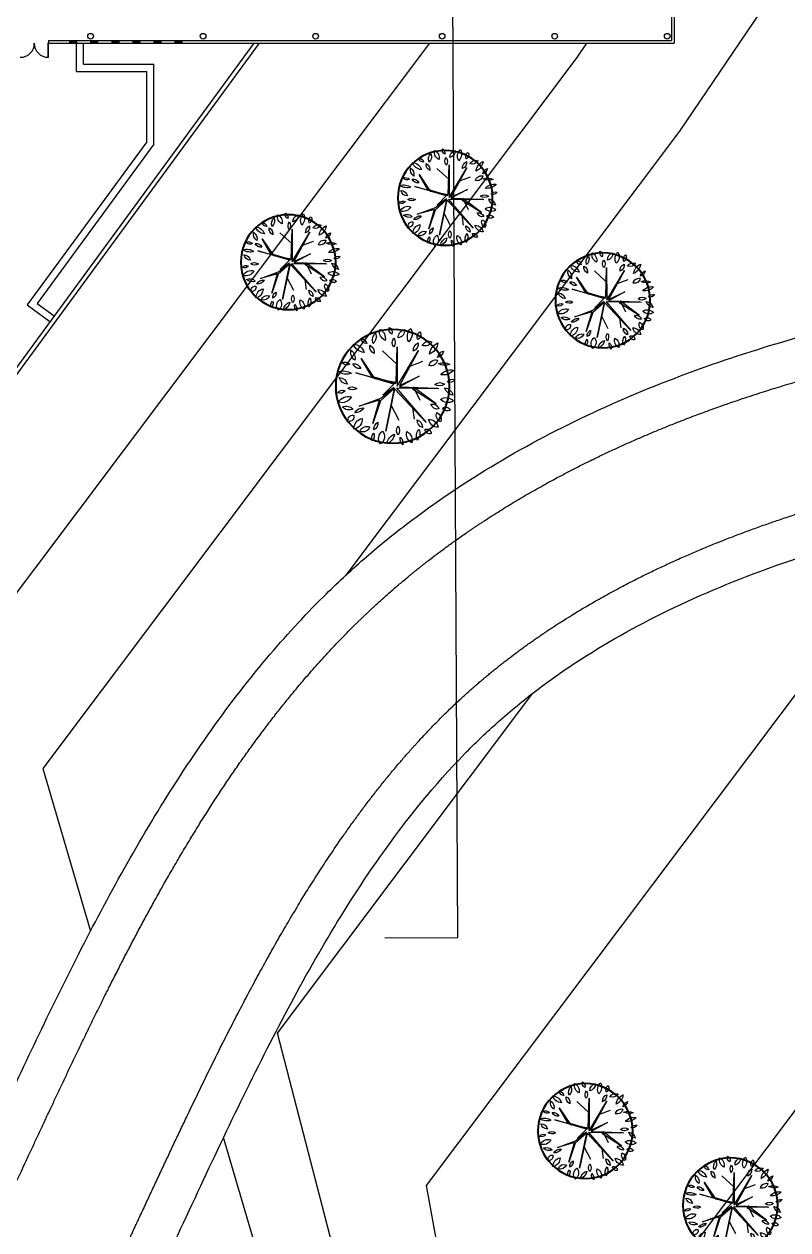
# Model space of a CAD drawing. Header units: millimetres. Extents: x 55520 to 96084, y -58491 to -49645.
# Drawn here: x 58660.1 to 58714.5, y -58442.6 to -58356.9 of the extents above; entities that cross this region are included whole.
import ezdxf

# ---------------------------------------------------------------- set-up
doc = ezdxf.new("R2010")
doc.units = ezdxf.units.MM
for name, color, linetype in [('Alvenaria Corte', 30, 'Continuous'), ('Alvenaria Vista', 40, 'Continuous'), ('ARQ-COTAS', 1, 'Continuous'), ('Caminhos Principais', 13, 'Continuous'), ('Curvas de Nível', 10, 'Continuous'), ('Esquadrias', 241, 'Continuous'), ('Linha Fina', 100, 'Continuous'), ('Pilares', 181, 'Continuous'), ('Árvores Existentes', 114, 'Continuous')]:
    doc.layers.add(name, color=color, linetype=linetype)

# ---------------------------------------------------------------- blocks, each defined once
blk = doc.blocks.new('tree 17')
at = {"color": 0, "linetype": 'ByBlock'}
for p, q in [((-0.149, 0.772), (-0.808, 1.664)), ((-0.808, 1.664), (-0.082, 0.822)), ((-0.215, 1.813), (-0.082, 0.152)), ((-0.033, 0.269), (-0.182, 1.747)), ((-0.182, 1.747), (-0.149, 0.772)), ((-0.082, 0.152), (-1.511, 1.221)), ((-1.511, 1.221), (-0.099, 0.075)), ((-0.082, 0.822), (-0.619, 1.038)), ((0.327, 1.071), (-0.033, 0.269)), ((0.001, 0.186), (1.346, 1.116)), ((1.346, 1.116), (0.017, 0.269)), ((0.017, 0.269), (0.327, 1.071)), ((0.765, 0.778), (0.909, 1.26)), ((-0.89, 0.728), (-1.344, 0.756)), ((-0.099, 0.075), (-1.738, -0.385)), ((-1.738, -0.385), (-0.082, 0.075)), ((-0.719, -0.113), (-1.344, 0.152)), ((-0.082, 0.075), (-0.542, -0.512)), ((-0.431, -0.496), (-0.049, 0.058)), ((-0.049, 0.058), (-0.326, -0.401)), ((-0.326, -0.401), (0.084, 0.058)), ((1.54, 0.285), (0.001, 0.186)), ((0.084, 0.058), (0.626, -1.404)), ((0.626, -1.404), (0.1, 0.136)), ((0.1, 0.136), (0.444, -0.795)), ((0.15, 0.152), (1.54, 0.285)), ((0.361, -0.684), (0.15, 0.152)), ((0.865, 0.224), (1.418, -0.302)), ((-0.542, -0.512), (-1.411, -0.878)), ((-1.411, -0.878), (-0.509, -0.545)), ((-0.686, -1.37), (-0.431, -0.496)), ((-0.509, -0.545), (-0.686, -1.37)), ((1.18, -1.16), (0.361, -0.684)), ((0.444, -0.795), (1.18, -1.16))]:
    blk.add_line(p, q, dxfattribs=at)
for points in [[(0.106, 2.463, 0.350689), (0.021, 2.165)], [(0.021, 2.165, 0.350689), (0.106, 2.463)], [(0.478, 2.441, 0.27027), (0.329, 1.921)], [(0.329, 1.921, 0.27027), (0.478, 2.441)], [(-1.072, 2.208, 0.45154), (-0.987, 1.9)], [(-0.987, 1.9, 0.45154), (-1.072, 2.208)], [(-0.733, 2.356, 0.375302), (-0.637, 1.847)], [(-0.637, 1.847, 0.375302), (-0.733, 2.356)], [(-0.191, 2.048, 0.30277), (-0.499, 2.346)], [(-0.499, 2.346, 0.30277), (-0.191, 2.048)], [(-0.053, 2.048, 0.340953), (-0.032, 1.666)], [(-0.032, 1.666, 0.340953), (-0.053, 2.048)], [(0.711, 2.314, 0.218613), (0.775, 1.868)], [(0.775, 1.868, 0.218613), (0.711, 2.314)], [(1.253, 2.091, 0.288468), (1.019, 1.847)], [(1.019, 1.847, 0.288468), (1.253, 2.091)], [(-1.391, 1.326, 0.363335), (-1.731, 1.687)], [(-1.731, 1.687, 0.363335), (-1.391, 1.326)], [(-1.147, 1.666, 0.420523), (-1.518, 1.793)], [(-1.518, 1.793, 0.420523), (-1.147, 1.666)], [(-1.009, 1.762, 0.408258), (-0.807, 1.454)], [(-0.807, 1.454, 0.408258), (-1.009, 1.762)], [(0.913, 1.836, 0.440076), (0.722, 1.485)], [(0.722, 1.485, 0.440076), (0.913, 1.836)], [(1.592, 1.9, 0.268637), (1.168, 1.539)], [(1.168, 1.539, 0.268637), (1.592, 1.9)], [(1.645, 1.666, 0.386862), (1.539, 1.273)], [(1.539, 1.273, 0.386862), (1.645, 1.666)], [(-1.954, 1.39, 0.525994), (-1.773, 1.167)], [(-1.773, 1.167, 0.525994), (-1.954, 1.39)], [(-1.38, 0.88, 0.343163), (-1.699, 1.061)], [(-1.699, 1.061, 0.343163), (-1.38, 0.88)], [(1.645, 1.124, 0.341117), (1.327, 0.912)], [(1.327, 0.912, 0.341117), (1.645, 1.124)], [(2.07, 1.22, 0.443589), (1.773, 1.124)], [(1.773, 1.124, 0.443589), (2.07, 1.22)], [(-1.816, 0.445, 0.362144), (-2.272, 0.604)], [(-2.272, 0.604, 0.362144), (-1.816, 0.445)], [(-1.752, 0.923, 0.295875), (-2.177, 0.827)], [(-2.177, 0.827, 0.295875), (-1.752, 0.923)], [(2.229, 0.869, 0.343561), (1.709, 0.753)], [(1.709, 0.753, 0.343561), (2.229, 0.869)], [(2.198, 0.625, 0.38021), (1.89, 0.349)], [(1.89, 0.349, 0.38021), (2.198, 0.625)], [(-2.017, 0.169, 0.288328), (-2.325, 0.243)], [(-2.325, 0.243, 0.288328), (-2.017, 0.169)], [(-1.561, 0.115, 0.309468), (-1.932, 0.084)], [(-1.932, 0.084, 0.309468), (-1.561, 0.115)], [(1.9, 0.179, 0.326555), (1.539, 0.147)], [(1.539, 0.147, 0.326555), (1.9, 0.179)], [(2.325, 0.02, 0.383832), (2.06, 0.115)], [(2.06, 0.115, 0.383832), (2.325, 0.02)], [(-1.89, -0.054, 0.289447), (-2.23, -0.373)], [(-2.23, -0.373, 0.289447), (-1.89, -0.054)], [(-1.731, -0.511, 0.447347), (-2.23, -0.628)], [(2.272, -0.352, 0.351781), (1.826, -0.171)], [(1.826, -0.171, 0.351781), (2.272, -0.352)], [(-2.23, -0.628, 0.447347), (-1.731, -0.511)], [(-1.784, -0.862, 0.306984), (-2.081, -0.947)], [(-2.081, -0.947, 0.306984), (-1.784, -0.862)], [(-1.37, -0.67, 0.315606), (-1.656, -0.851)], [(-1.656, -0.851, 0.315606), (-1.37, -0.67)], [(1.677, -0.787, 0.340003), (1.338, -0.639)], [(1.338, -0.639, 0.340003), (1.677, -0.787)], [(2.134, -0.532, 0.317134), (1.741, -0.649)], [(1.741, -0.649, 0.317134), (2.134, -0.532)], [(1.752, -0.904, 0.40592), (1.943, -1.106)], [(1.943, -1.106, 0.40592), (1.752, -0.904)], [(-1.529, -1, 0.414115), (-1.688, -1.403)], [(-1.688, -1.403, 0.414115), (-1.529, -1)], [(-1.179, -1.276, 0.365918), (-1.582, -1.637)], [(-1.582, -1.637, 0.365918), (-1.179, -1.276)], [(-0.765, -1.191, 0.285981), (-0.934, -1.552)], [(-0.934, -1.552, 0.285981), (-0.765, -1.191)], [(0.01, -1.414, 0.328832), (0.042, -1.764)], [(0.042, -1.764, 0.328832), (0.01, -1.414)], [(0.786, -1.201, 0.368927), (0.987, -1.499)], [(0.987, -1.499, 0.368927), (0.786, -1.201)], [(1.529, -1.541, 0.303563), (1.125, -1.414)], [(1.125, -1.414, 0.303563), (1.529, -1.541)], [(1.762, -1.425, 0.316942), (1.412, -1.032)], [(1.412, -1.032, 0.316942), (1.762, -1.425)], [(-1.03, -1.605, 0.559657), (-1.264, -1.839)], [(-1.264, -1.839, 0.559657), (-1.03, -1.605)], [(-0.786, -1.616, 0.321275), (-0.68, -2.019)], [(-0.68, -2.019, 0.321275), (-0.786, -1.616)], [(-0.308, -1.648, 0.362047), (-0.478, -2.168)], [(-0.478, -2.168, 0.362047), (-0.308, -1.648)], [(-0.043, -1.881, 0.345907), (-0.106, -2.179)], [(-0.106, -2.179, 0.345907), (-0.043, -1.881)], [(0.212, -1.775, 0.339938), (0.488, -2.072)], [(0.488, -2.072, 0.339938), (0.212, -1.775)], [(0.616, -1.584, 0.235997), (0.722, -2.094)], [(0.722, -2.094, 0.235997), (0.616, -1.584)], [(0.987, -1.626, 0.337084), (1.062, -1.924)], [(1.062, -1.924, 0.337084), (0.987, -1.626)]]:
    blk.add_lwpolyline(points, format="xyb")
at = {"lineweight": 40}
blk.add_circle((0, 0), 2.242, dxfattribs=at)

msp = doc.modelspace()

# ---------------------------------------------------------------- linework, layer by layer
at = {"layer": 'Alvenaria Corte'}
for p, q in [((58706.172, -58333.41), (58706.172, -58358.01)), ((58706.372, -58333.21), (58706.372, -58358.21)), ((58661.872, -58358.01), (58663.372, -58358.01)), ((58661.872, -58358.01), (58661.872, -58358.21)), ((58661.872, -58358.21), (58663.372, -58358.21)), ((58663.372, -58358.01), (58663.372, -58358.21)), ((58663.872, -58358.01), (58664.872, -58358.01)), ((58663.872, -58358.01), (58663.872, -58358.21)), ((58663.872, -58358.21), (58664.872, -58358.21)), ((58664.872, -58358.01), (58664.872, -58358.21)), ((58665.372, -58358.01), (58666.372, -58358.01)), ((58665.372, -58358.01), (58665.372, -58358.21)), ((58665.372, -58358.21), (58666.372, -58358.21)), ((58666.372, -58358.01), (58666.372, -58358.21)), ((58666.872, -58358.01), (58667.872, -58358.01)), ((58666.872, -58358.01), (58666.872, -58358.21)), ((58666.872, -58358.21), (58667.872, -58358.21)), ((58667.872, -58358.01), (58667.872, -58358.21)), ((58668.372, -58358.01), (58669.372, -58358.01)), ((58668.372, -58358.01), (58668.372, -58358.21)), ((58668.372, -58358.21), (58669.372, -58358.21)), ((58669.372, -58358.01), (58669.372, -58358.21)), ((58669.872, -58358.01), (58670.872, -58358.01)), ((58669.872, -58358.01), (58669.872, -58358.21)), ((58669.872, -58358.21), (58670.872, -58358.21)), ((58670.872, -58358.01), (58670.872, -58358.21)), ((58671.372, -58358.01), (58706.172, -58358.01)), ((58671.372, -58358.01), (58671.372, -58358.21)), ((58671.372, -58358.21), (58706.372, -58358.21))]:
    msp.add_line(p, q, dxfattribs=at)
at = {"layer": 'Alvenaria Vista'}
msp.add_line((58676.856, -58358.21), (58643.911, -58403.191), dxfattribs=at)
at = {"layer": 'Alvenaria Vista', "color": 1}
for p, q in [((58663.372, -58358.01), (58663.872, -58358.01)), ((58663.372, -58358.21), (58663.872, -58358.21)), ((58663.872, -58360.21), (58663.872, -58358.21)), ((58664.372, -58359.71), (58664.372, -58358.21)), ((58664.872, -58358.01), (58665.372, -58358.01)), ((58664.872, -58358.21), (58665.372, -58358.21)), ((58666.372, -58358.01), (58666.872, -58358.01)), ((58666.372, -58358.21), (58666.872, -58358.21)), ((58667.872, -58358.01), (58668.372, -58358.01)), ((58667.872, -58358.21), (58668.372, -58358.21)), ((58669.372, -58358.01), (58669.872, -58358.01)), ((58669.372, -58358.21), (58669.872, -58358.21)), ((58670.872, -58358.01), (58671.372, -58358.01)), ((58670.872, -58358.21), (58671.372, -58358.21)), ((58663.872, -58360.21), (58668.872, -58360.21)), ((58664.372, -58359.71), (58669.372, -58359.71)), ((58668.872, -58365.218), (58668.872, -58360.21)), ((58669.372, -58365.382), (58669.372, -58359.71)), ((58668.872, -58365.218), (58660.372, -58376.824)), ((58669.372, -58365.382), (58661.071, -58376.716)), ((58660.372, -58376.824), (58661.985, -58378.006)), ((58661.071, -58376.716), (58662.281, -58377.602))]:
    msp.add_line(p, q, dxfattribs=at)
at = {"layer": 'Alvenaria Vista'}
msp.add_open_spline([(58626.903, -58483.712), (58608.543, -58421.219), (58590.182, -58358.726), (58571.822, -58296.233), (58570.208, -58286.067), (58568.595, -58275.9), (58566.981, -58265.734), (58568.382, -58253.218), (58569.783, -58240.702), (58571.183, -58228.186), (58578.291, -58219.793), (58585.4, -58211.401), (58592.508, -58203.008), (58649.395, -58199.415), (58706.283, -58195.823), (58763.17, -58192.23), (58782.434, -58190.409), (58801.697, -58188.587), (58820.96, -58186.766)], degree=3, knots=[20.322416, 20.322416, 20.322416, 20.322416, 21.305376, 21.305376, 21.305376, 22.305376, 22.305376, 22.305376, 23.305376, 23.305376, 23.305376, 24.305376, 24.305376, 24.305376, 25.305376, 25.305376, 25.305376, 25.593369, 25.593369, 25.593369, 25.593369], dxfattribs=at)
at = {"layer": 'ARQ-COTAS'}
msp.add_lwpolyline([(58685.801, -58421.834), (58690.979, -58421.806), (58689.742, -58189.675), (58684.564, -58189.702)], dxfattribs=at)
at = {"layer": 'Caminhos Principais'}
for points, knots in [([(58617.844, -58420.949), (58625.145, -58428.43), (58632.517, -58436.024), (58642.274, -58447.185), (58644.897, -58450.302), (58647.791, -58453.942), (58648.133, -58454.376), (58648.473, -58454.81), (58648.837, -58454.14), (58649.198, -58453.469), (58650.219, -58451.549), (58650.873, -58450.297), (58651.991, -58448.101), (58652.462, -58447.159), (58653.4, -58445.251), (58653.866, -58444.287), (58655.263, -58441.368), (58656.189, -58439.388), (58658.988, -58433.386), (58660.879, -58429.301), (58664.907, -58421.172), (58667.045, -58417.127), (58671.802, -58409.286), (58674.421, -58405.488), (58678.687, -58400.426), (58680.03, -58398.958), (58682.369, -58396.636), (58683.321, -58395.747), (58685.288, -58394.032), (58686.297, -58393.209), (58689.392, -58390.841), (58691.546, -58389.396), (58698.185, -58385.45), (58702.875, -58383.304), (58712.568, -58379.761), (58717.573, -58378.364), (58727.693, -58376.138), (58732.81, -58375.31), (58743.173, -58374.043), (58748.402, -58373.621), (58758.716, -58373.068), (58763.803, -58372.937), (58777.515, -58372.764), (58785.999, -58372.856), (58802.538, -58372.68), (58810.592, -58372.411), (58820.21, -58371.433), (58821.971, -58371.225), (58825.515, -58370.751), (58827.294, -58370.487), (58830.474, -58369.982), (58831.872, -58369.749), (58833.276, -58369.507)], [0, 0, 0, 0, 31.409672, 31.409672, 43.166399, 43.166399, 44.747182, 44.747182, 44.747182, 47.085017, 47.085017, 51.415951, 51.415951, 54.631835, 54.631835, 57.847718, 57.847718, 64.279485, 64.279485, 77.14302, 77.14302, 90.006555, 90.006555, 102.870089, 102.870089, 108.357779, 108.357779, 111.907941, 111.907941, 115.458102, 115.458102, 122.558426, 122.558426, 136.634764, 136.634764, 150.711102, 150.711102, 164.787441, 164.787441, 179.466026, 179.466026, 194.144612, 194.144612, 219.586913, 219.586913, 245.029215, 245.029215, 250.783382, 250.783382, 256.537549, 256.537549, 261.016004, 261.016004, 261.016004, 261.016004]), ([(58665.291, -58481.125), (58664.938, -58480.396), (58664.577, -58479.672), (58662.936, -58476.464), (58661.577, -58474.028), (58659.483, -58470.533), (58658.804, -58469.436), (58658.112, -58468.35), (58658.219, -58468.16), (58658.326, -58467.97), (58659.564, -58465.777), (58660.69, -58463.752), (58662.855, -58459.751), (58663.896, -58457.78), (58665.512, -58454.604), (58666.099, -58453.424), (58667.251, -58451.066), (58667.818, -58449.885), (58669.501, -58446.343), (58670.596, -58443.984), (58673.863, -58436.977), (58676.017, -58432.396), (58680.539, -58423.747), (58682.907, -58419.681), (58687.357, -58413.37), (58689.34, -58410.93), (58692.187, -58408.011), (58692.923, -58407.302), (58694.558, -58405.833), (58695.471, -58405.077), (58697.374, -58403.619), (58698.362, -58402.919), (58701.43, -58400.906), (58703.614, -58399.677), (58710.746, -58396.209), (58716.104, -58394.338), (58727.421, -58391.417), (58733.376, -58390.364), (58742.141, -58389.276), (58744.909, -58388.997), (58750.438, -58388.546), (58753.201, -58388.374), (58761.489, -58387.978), (58767.013, -58387.877), (58780.937, -58387.779), (58789.342, -58387.865), (58802.3, -58387.643), (58806.841, -58387.498), (58814.605, -58387.029), (58817.825, -58386.769), (58822.503, -58386.265), (58823.958, -58386.09), (58826.846, -58385.708), (58828.281, -58385.503), (58831.244, -58385.052), (58832.77, -58384.806), (58834.289, -58384.55)], [648.614193, 648.614193, 648.614193, 648.614193, 650.889407, 650.889407, 658.757579, 658.757579, 662.407647, 662.407647, 662.407647, 663.056384, 663.056384, 669.889763, 669.889763, 676.336178, 676.336178, 680.087669, 680.087669, 683.83916, 683.83916, 691.342143, 691.342143, 706.33883, 706.33883, 721.335517, 721.335517, 732.265083, 732.265083, 735.960166, 735.960166, 740.270303, 740.270303, 744.580441, 744.580441, 753.200717, 753.200717, 771.252696, 771.252696, 789.304676, 789.304676, 797.609708, 797.609708, 805.914741, 805.914741, 822.524807, 822.524807, 847.764431, 847.764431, 861.350402, 861.350402, 870.960246, 870.960246, 875.296697, 875.296697, 879.633148, 879.633148, 884.290599, 884.290599, 884.290599, 884.290599])]:
    msp.add_open_spline(points, degree=3, knots=knots, dxfattribs=at)
for points, weights, knots in [([(58616.969, -58424.348), (58620.652, -58428.126), (58624.338, -58431.929), (58630.978, -58438.994), (58633.943, -58442.231), (58640.018, -58449.146), (58643.124, -58452.842), (58646.11, -58456.659), (58646.112, -58456.661), (58646.113, -58456.662), (58646.114, -58456.663), (58646.426, -58457.062), (58646.738, -58457.461), (58647.05, -58457.86), (58647.474, -58458.402), (58648.105, -58458.678), (58648.792, -58458.62), (58649.478, -58458.563), (58650.055, -58458.186), (58650.383, -58457.581), (58650.625, -58457.135), (58650.867, -58456.69), (58651.109, -58456.244), (58651.109, -58456.243), (58651.11, -58456.242), (58651.11, -58456.241), (58652.086, -58454.442), (58653.045, -58452.631), (58654.729, -58449.342), (58655.461, -58447.868), (58656.914, -58444.877), (58657.634, -58443.362), (58659.79, -58438.781), (58661.22, -58435.676), (58664.153, -58429.462), (58665.656, -58426.352), (58669.432, -58419.046), (58671.78, -58414.889), (58676.585, -58407.702), (58678.951, -58404.603), (58682.722, -58400.497), (58683.906, -58399.305), (58686.386, -58397.022), (58687.68, -58395.934), (58690.351, -58393.878), (58691.73, -58392.907), (58695.98, -58390.157), (58698.962, -58388.539), (58705.147, -58385.678), (58708.351, -58384.434), (58718.632, -58381.032), (58725.977, -58379.441), (58736.204, -58377.904), (58739.081, -58377.547), (58744.796, -58376.955), (58747.638, -58376.721), (58756.112, -58376.162), (58761.693, -58375.984), (58779.084, -58375.71), (58790.646, -58375.945), (58805.075, -58375.534), (58808.233, -58375.4), (58814.074, -58375.029), (58816.763, -58374.809), (58821.312, -58374.327), (58823.179, -58374.097), (58826.928, -58373.577), (58828.806, -58373.29), (58831.618, -58372.832), (58832.547, -58372.676), (58833.478, -58372.516)], [1, 1, 1, 1, 1, 1, 1, 1, 1, 1, 1, 1, 1, 1, 0.919934982122, 0.919934982122, 1, 0.919934982122, 0.919934982122, 1, 1, 1, 1, 1, 1, 1, 1, 1, 1, 1, 1, 1, 1, 1, 1, 1, 1, 1, 1, 1, 1, 1, 1, 1, 1, 1, 1, 1, 1, 1, 1, 1, 1, 1, 1, 1, 1, 1, 1, 1, 1, 1, 1, 1, 1, 1, 1, 1, 1, 1, 1], [3.300707, 3.300707, 3.300707, 3.300707, 19.146239, 19.146239, 32.144713, 32.144713, 46.223275, 46.223275, 46.223275, 46.228431, 46.228431, 46.228431, 47.699367, 47.699367, 47.699367, 48.689646, 48.689646, 48.689646, 49.679925, 49.679925, 49.679925, 51.2199, 51.2199, 51.2199, 51.223127, 51.223127, 51.223127, 57.437436, 57.437436, 62.387255, 62.387255, 67.337074, 67.337074, 77.236711, 77.236711, 87.136349, 87.136349, 100.830346, 100.830346, 112.094135, 112.094135, 116.932256, 116.932256, 121.770377, 121.770377, 126.608498, 126.608498, 136.284741, 136.284741, 145.960983, 145.960983, 166.649698, 166.649698, 174.738056, 174.738056, 182.826415, 182.826415, 199.003131, 199.003131, 233.856655, 233.856655, 243.71926, 243.71926, 252.24399, 252.24399, 258.231325, 258.231325, 264.218659, 264.218659, 267.16835, 267.16835, 267.16835, 267.16835]), ([(58662.055, -58481.343), (58661.592, -58480.414), (58661.116, -58479.492), (58659.061, -58475.638), (58657.37, -58472.768), (58655.582, -58469.962), (58655.58, -58469.96), (58655.579, -58469.958), (58655.578, -58469.956), (58655.471, -58469.789), (58655.365, -58469.622), (58655.259, -58469.455), (58654.851, -58468.815), (58654.831, -58468.056), (58655.205, -58467.396), (58655.303, -58467.222), (58655.401, -58467.048), (58655.499, -58466.875), (58655.5, -58466.874), (58655.5, -58466.873), (58655.501, -58466.872), (58656.784, -58464.605), (58658.06, -58462.314), (58660.462, -58457.865), (58661.592, -58455.711), (58663.616, -58451.69), (58664.514, -58449.841), (58666.28, -58446.138), (58667.149, -58444.281), (58670.532, -58437.023), (58673.013, -58431.659), (58678.325, -58421.514), (58681.153, -58416.741), (58685.666, -58410.735), (58687.058, -58409.057), (58689.621, -58406.314), (58690.756, -58405.202), (58693.129, -58403.102), (58694.371, -58402.11), (58696.968, -58400.226), (58698.322, -58399.335), (58703.016, -58396.523), (58706.584, -58394.822), (58714.127, -58391.904), (58718.102, -58390.684), (58726.3, -58388.661), (58730.521, -58387.857), (58737.875, -58386.757), (58740.987, -58386.383), (58747.195, -58385.778), (58750.291, -58385.548), (58760.076, -58384.993), (58766.743, -58384.872), (58782.846, -58384.777), (58792.257, -58384.888), (58804.898, -58384.548), (58808.156, -58384.416), (58814.139, -58384.049), (58816.865, -58383.834), (58821.593, -58383.355), (58823.597, -58383.116), (58827.576, -58382.579), (58829.554, -58382.282), (58832.38, -58381.828), (58833.234, -58381.686), (58834.087, -58381.542)], [1, 1, 1, 1, 1, 1, 1, 1, 1, 1, 1, 1, 0.904733183941, 0.904733183941, 1, 1, 1, 1, 1, 1, 1, 1, 1, 1, 1, 1, 1, 1, 1, 1, 1, 1, 1, 1, 1, 1, 1, 1, 1, 1, 1, 1, 1, 1, 1, 1, 1, 1, 1, 1, 1, 1, 1, 1, 1, 1, 1, 1, 1, 1, 1, 1, 1, 1, 1, 1], [379.708841, 379.708841, 379.708841, 379.708841, 382.707108, 382.707108, 392.331539, 392.331539, 392.331539, 392.339105, 392.339105, 392.339105, 392.910972, 392.910972, 392.910972, 393.993339, 393.993339, 393.993339, 394.59029, 394.59029, 394.59029, 394.592674, 394.592674, 394.592674, 402.38675, 402.38675, 409.486967, 409.486967, 415.413772, 415.413772, 421.340577, 421.340577, 438.631745, 438.631745, 455.922913, 455.922913, 463.154846, 463.154846, 468.556386, 468.556386, 473.957925, 473.957925, 479.359465, 479.359465, 492.011851, 492.011851, 504.664237, 504.664237, 517.316624, 517.316624, 526.499217, 526.499217, 535.68181, 535.68181, 555.577806, 555.577806, 583.894567, 583.894567, 593.739998, 593.739998, 601.99566, 601.99566, 608.068683, 608.068683, 614.141706, 614.141706, 616.779277, 616.779277, 616.779277, 616.779277])]:
    msp.add_rational_spline(points, weights, degree=3, knots=knots, dxfattribs=at)
at = {"layer": 'Curvas de Nível', "color": 251}
for points in [[(58683.118, -58395.953), (58706.782, -58364.463), (58715.844, -58351.046), (58724.926, -58361.192), (58788.062, -58369.703), (58833.041, -58366.032)], [(58688.965, -58358.21), (58651.558, -58407.989), (58659.008, -58433.346)], [(58700.145, -58358.21), (58699.451, -58359.237), (58661.466, -58409.785), (58664.864, -58421.352)], [(58724.21, -58392.275), (58723.137, -58393.673), (58688.737, -58439.45), (58695.951, -58479.059)], [(58691.323, -58479.37), (58678.16, -58428.597), (58696.326, -58404.422)], [(58770.091, -58410.683), (58732.105, -58411.281), (58704.566, -58447.927), (58698.66, -58469.671), (58698.127, -58478.912)], [(58687.149, -58479.652), (58674.331, -58436.022)]]:
    msp.add_lwpolyline(points, dxfattribs=at)
at = {"layer": 'Esquadrias'}
for p, q in [((58663.372, -58358.085), (58663.872, -58358.085)), ((58663.372, -58358.135), (58663.872, -58358.135)), ((58664.872, -58358.085), (58665.372, -58358.085)), ((58664.872, -58358.135), (58665.372, -58358.135)), ((58666.372, -58358.085), (58666.872, -58358.085)), ((58666.372, -58358.135), (58666.872, -58358.135)), ((58667.872, -58358.085), (58668.372, -58358.085)), ((58667.872, -58358.135), (58668.372, -58358.135)), ((58669.372, -58358.085), (58669.872, -58358.085)), ((58669.372, -58358.135), (58669.872, -58358.135)), ((58670.872, -58358.085), (58671.372, -58358.085)), ((58670.872, -58358.135), (58671.372, -58358.135))]:
    msp.add_line(p, q, dxfattribs=at)
msp.add_lwpolyline([(58661.822, -58358.21), (58661.822, -58359.21), (58661.872, -58359.21), (58661.872, -58358.21)], close=True, dxfattribs=at)
at = {"layer": 'Linha Fina'}
msp.add_line((58676.484, -58358.21), (58643.648, -58403.043), dxfattribs=at)
for centre, start, end in [((58659.897, -58358.235), 268.5312, 1.4688), ((58661.847, -58358.235), 178.5312, 271.4688)]:
    msp.add_arc(centre, 0.975, start, end, dxfattribs=at)
at = {"layer": 'Pilares'}
for centre in [(58664.872, -58357.71), (58672.872, -58357.71), (58680.872, -58357.71), (58689.872, -58357.71), (58697.872, -58357.71), (58705.872, -58357.71)]:
    msp.add_circle(centre, 0.2, dxfattribs=at)

# ---------------------------------------------------------------- block references
at = {"layer": 'Árvores Existentes', "rotation": 273.8554613186972}
for p, xscale, yscale, zscale in [((58690.089, -58369.206), -1.504, 1.504, 1.504), ((58678.93, -58373.779), -1.504, 1.504, 1.504), ((58701.295, -58376.498), -1.504, 1.504, 1.504), ((58686.347, -58382.612), -1.8048, 1.8048, 1.8048), ((58700.049, -58435.567), -1.504, 1.504, 1.504), ((58710.361, -58440.853), -1.504, 1.504, 1.504)]:
    msp.add_blockref('tree 17', p, dxfattribs=dict(at, xscale=xscale, yscale=yscale, zscale=zscale))

doc.saveas('drawing.dxf')
